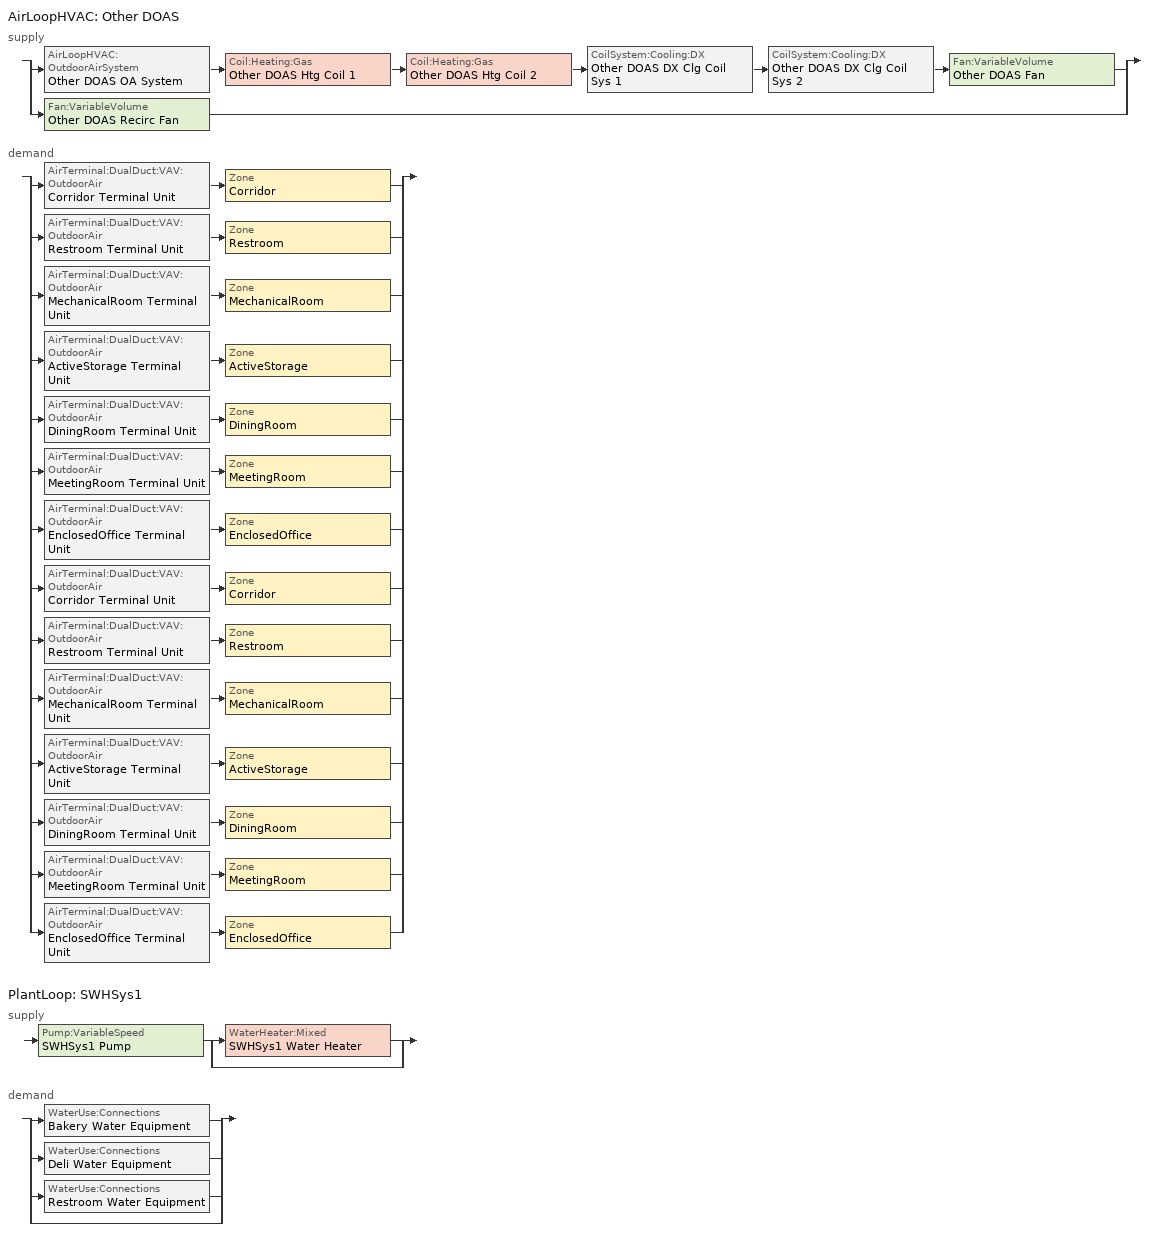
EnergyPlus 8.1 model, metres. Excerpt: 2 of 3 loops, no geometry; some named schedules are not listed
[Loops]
AirLoopHVAC 'Other DOAS'
 supply: split
  | AirLoopHVAC:OutdoorAirSystem 'Other DOAS OA System' > Coil:Heating:Gas 'Other DOAS Htg Coil 1' > Coil:Heating:Gas 'Other DOAS Htg Coil 2' > CoilSystem:Cooling:DX 'Other DOAS DX Clg Coil Sys 1' > CoilSystem:Cooling:DX 'Other DOAS DX Clg Coil Sys 2' > Fan:VariableVolume 'Other DOAS Fan'
  | Fan:VariableVolume 'Other DOAS Recirc Fan'
 demand: split
  | AirTerminal:DualDuct:VAV:OutdoorAir 'Corridor Terminal Unit' > Zone 'Corridor'
  | AirTerminal:DualDuct:VAV:OutdoorAir 'Restroom Terminal Unit' > Zone 'Restroom'
  | AirTerminal:DualDuct:VAV:OutdoorAir 'MechanicalRoom Terminal Unit' > Zone 'MechanicalRoom'
  | AirTerminal:DualDuct:VAV:OutdoorAir 'ActiveStorage Terminal Unit' > Zone 'ActiveStorage'
  | AirTerminal:DualDuct:VAV:OutdoorAir 'DiningRoom Terminal Unit' > Zone 'DiningRoom'
  | AirTerminal:DualDuct:VAV:OutdoorAir 'MeetingRoom Terminal Unit' > Zone 'MeetingRoom'
  | AirTerminal:DualDuct:VAV:OutdoorAir 'EnclosedOffice Terminal Unit' > Zone 'EnclosedOffice'
  | AirTerminal:DualDuct:VAV:OutdoorAir 'Corridor Terminal Unit' > Zone 'Corridor'
  | AirTerminal:DualDuct:VAV:OutdoorAir 'Restroom Terminal Unit' > Zone 'Restroom'
  | AirTerminal:DualDuct:VAV:OutdoorAir 'MechanicalRoom Terminal Unit' > Zone 'MechanicalRoom'
  | AirTerminal:DualDuct:VAV:OutdoorAir 'ActiveStorage Terminal Unit' > Zone 'ActiveStorage'
  | AirTerminal:DualDuct:VAV:OutdoorAir 'DiningRoom Terminal Unit' > Zone 'DiningRoom'
  | AirTerminal:DualDuct:VAV:OutdoorAir 'MeetingRoom Terminal Unit' > Zone 'MeetingRoom'
  | AirTerminal:DualDuct:VAV:OutdoorAir 'EnclosedOffice Terminal Unit' > Zone 'EnclosedOffice'
PlantLoop 'SWHSys1'
 supply: Pump:VariableSpeed 'SWHSys1 Pump' > split
  | WaterHeater:Mixed 'SWHSys1 Water Heater'
  | bypass
 demand: split
  | WaterUse:Connections 'Bakery Water Equipment'
  | WaterUse:Connections 'Deli Water Equipment'
  | WaterUse:Connections 'Restroom Water Equipment'
  | bypass
[Sizing:Zone] Zone Cooling Design Supply Air Temperature Input Method=SupplyAirTemperature; Zone Cooling Design Supply Air Temperature {C}=14; Zone Heating Design Supply Air Temperature Input Method=SupplyAirTemperature; Zone Heating Design Supply Air Temperature {C}=40; Zone Cooling Design Supply Air Humidity Ratio {kgWater/kgDryAir}=0.0085; Zone Heating Design Supply Air Humidity Ratio {kgWater/kgDryAir}=0.008; Cooling Design Air Flow Method=DesignDay; Cooling Minimum Air Flow Fraction=0; Heating Design Air Flow Method=DesignDay; Heating Design Air Flow Rate {m3/s}=0
Name | Design Specification Outdoor Air Object
Corridor | SZ DSOA Corridor
Restroom | SZ DSOA Restroom
MechanicalRoom | SZ DSOA MechanicalRoom
ActiveStorage | SZ DSOA ActiveStorage
DiningRoom | SZ DSOA DiningRoom
MeetingRoom | SZ DSOA MeetingRoom
EnclosedOffice | SZ DSOA EnclosedOffice
[DesignSpecification:OutdoorAir] Outdoor Air Method=Sum; Outdoor Air Flow per Zone {m3/s}=0; Outdoor Air Flow Air Changes per Hour {1/hr}=0; Outdoor Air Flow Rate Fraction Schedule=Bldg_Occ_Sch
Name | Outdoor Air Flow per Person {m3/s-person} | Outdoor Air Flow per Zone Floor Area {m3/s-m2}
SZ DSOA Corridor | 0 | 0.00025
SZ DSOA Restroom | 0 | 0.0052
SZ DSOA MechanicalRoom | 0 | 0
SZ DSOA ActiveStorage | 0 | 0.00075
SZ DSOA DiningRoom; SZ DSOA MeetingRoom; SZ DSOA EnclosedOffice | 0.01 | 0
[ZoneControl:Thermostat] Control Type Schedule=Dual Zone Control Type Sched; Control Object Type 1=ThermostatSetpoint:DualSetpoint
Name | Zone or ZoneList | Control Name 1
Corridor Thermostat | Corridor | Corridor DualSPSched
Restroom Thermostat | Restroom | Restroom DualSPSched
MechanicalRoom Thermostat | MechanicalRoom | MechanicalRoom DualSPSched
ActiveStorage Thermostat | ActiveStorage | ActiveStorage DualSPSched
DiningRoom Thermostat | DiningRoom | DiningRoom DualSPSched
MeetingRoom Thermostat | MeetingRoom | MeetingRoom DualSPSched
EnclosedOffice Thermostat | EnclosedOffice | EnclosedOffice DualSPSched
[ThermostatSetpoint:DualSetpoint] Heating Setpoint Temperature Schedule=HtgSetP_Sch; Cooling Setpoint Temperature Schedule=ClgSetP_Sch
Corridor DualSPSched; Restroom DualSPSched; MechanicalRoom DualSPSched; ActiveStorage DualSPSched; DiningRoom DualSPSched; MeetingRoom DualSPSched; EnclosedOffice DualSPSched
[Zone equipment]
Corridor: Corridor Terminal Unit, Corridor Electric Heater
Restroom: Restroom Terminal Unit, Restroom Electric Heater
MechanicalRoom: MechanicalRoom Terminal Unit, MechanicalRoom Electric Heater
ActiveStorage: ActiveStorage Terminal Unit, ActiveStorage Electric Heater
DiningRoom: DiningRoom Terminal Unit, DiningRoom Electric Heater
MeetingRoom: MeetingRoom Terminal Unit, MeetingRoom Electric Heater
EnclosedOffice: EnclosedOffice Terminal Unit, EnclosedOffice Electric Heater
[WaterUse:Connections]
Name | Water Use Equipment Name 1
Bakery Water Equipment | Bakery Water Equipment
Deli Water Equipment | Deli Water Equipment
Restroom Water Equipment | Restroom Water Equipment
[WaterUse:Equipment] Flow Rate Fraction Schedule=BLDG_SWH_SCH
Name | Peak Flow Rate {m3/s} | Target Temperature Schedule | Hot Water Supply Temperature Schedule | Zone | Sensible Fraction Schedule | Latent Fraction Schedule
Bakery Water Equipment | 9.75778e-05 | Bakery Water Equipment Temp Sched | Bakery Water Equipment Hot Supply Temp Sched | Bakery | Bakery Water Equipment Sensible fract sched | Bakery Water Equipment Latent fract sched
Deli Water Equipment | 9.75778e-05 | Deli Water Equipment Temp Sched | Deli Water Equipment Hot Supply Temp Sched | Deli | Deli Water Equipment Sensible fract sched | Deli Water Equipment Latent fract sched
Restroom Water Equipment | 3.02844e-05 | Restroom Water Equipment Temp Sched | Restroom Water Equipment Hot Supply Temp Sched | Restroom | Restroom Water Equipment Sensible fract sched | Restroom Water Equipment Latent fract sched
[PlantLoop]
SWHSys1: Fluid Type=Water; Plant Equipment Operation Scheme=SWHSys1 Loop Operation Scheme List; Maximum Loop Temperature {C}=60; Minimum Loop Temperature {C}=10; Maximum Loop Flow Rate {m3/s}=AUTOSIZE; Minimum Loop Flow Rate {m3/s}=0; Plant Loop Volume {m3}=AUTOSIZE; Load Distribution Scheme=Optimal
[Sizing:Plant]
SWHSys1: Loop Type=Heating; Design Loop Exit Temperature {C}=60; Loop Design Temperature Difference {deltaC}=5
[SetpointManager:Scheduled] Control Variable=Temperature
Name | Schedule | Setpoint Node or NodeList
SWHSys1 Loop Setpoint Manager | SWHSys1-Loop-Temp-Schedule | SWHSys1 Supply Outlet Node
Other DOAS Recirc SAT Setpoint | DOAS SAT Sch | Other DOAS Recirc Supply Equipment Outlet Node
[PlantEquipmentOperationSchemes]
SWHSys1 Loop Operation Scheme List: Control Scheme Object Type 1=PlantEquipmentOperation:HeatingLoad; Control Scheme Name 1=SWHSys1 Operation Scheme; Control Scheme Schedule Name 1=PlantOnSched
[PlantEquipmentOperation:HeatingLoad]
SWHSys1 Operation Scheme: Load Range Lower Limit 1 {W}=0; Load Range Upper Limit 1 {W}=1000000000000000; Range Equipment List Name 1=SWHSys1 Equipment List
[PlantEquipmentList]
SWHSys1 Equipment List: WaterHeater:Mixed, SWHSys1 Water Heater
[Pump:VariableSpeed]
SWHSys1 Pump: Rated Flow Rate {m3/s}=AUTOSIZE; Rated Pump Head {Pa}=0.1; Rated Power Consumption {W}=AUTOSIZE; Motor Efficiency=1; Fraction of Motor Inefficiencies to Fluid Stream=0; Coefficient 1 of the Part Load Performance Curve=0; Coefficient 2 of the Part Load Performance Curve=1; Coefficient 3 of the Part Load Performance Curve=0; Coefficient 4 of the Part Load Performance Curve=0; Minimum Flow Rate {m3/s}=0; Pump Control Type=Intermittent
[WaterHeater:Mixed]
SWHSys1 Water Heater: Tank Volume {m3}=0.94635; Setpoint Temperature Schedule=SWHSys1 Water Heater Setpoint Temperature Schedule Name; Deadband Temperature Difference {deltaC}=2; Maximum Temperature Limit {C}=82.2222; Heater Control Type=Cycle; Heater Maximum Capacity {W}=845000; Heater Fuel Type=NATURALGAS; Heater Thermal Efficiency=0.8; Off Cycle Parasitic Fuel Consumption Rate {W}=20; Off Cycle Parasitic Fuel Type=NATURALGAS; Off Cycle Parasitic Heat Fraction to Tank=0.8; On Cycle Parasitic Fuel Type=NATURALGAS; Ambient Temperature Indicator=SCHEDULE; Ambient Temperature Schedule=SWHSys1 Water Heater Ambient Temperature Schedule Name; Off Cycle Loss Coefficient to Ambient Temperature {W/K}=6; On Cycle Loss Coefficient to Ambient Temperature {W/K}=6; Use Side Effectiveness=1; Source Side Effectiveness=1; Use Side Design Flow Rate {m3/s}=AUTOSIZE; Source Side Design Flow Rate {m3/s}=AUTOSIZE; Indirect Water Heating Recovery Time {hr}=1.5
[Refrigeration:WalkIn] Availability Schedule=Always_On; Rated Circulation Fan Power {W}=0; Lighting Schedule=HVACOperationSchd; Temperature Termination Defrost Fraction to Ice=0.7; Restocking Schedule=Always_Off; Zone Name 1=ActiveStorage; Glass Reach In Door U Value Facing Zone 1 {W/m2-K}=2.27; Height of Stocking Doors Facing Zone 1 {m}=2.1; Stocking Door Opening Protection Type Facing Zone 1=StripCurtain
Name | Rated Coil Cooling Capacity {W} | Operating Temperature {C} | Rated Cooling Source Temperature {C} | Rated Total Heating Power {W} | Heating Power Schedule | Rated Cooling Coil Fan Power {W} | Rated Total Lighting Power {W} | Defrost Type | Defrost Control Type | Defrost Schedule | Defrost Drip-Down Schedule | Defrost Power {W} | Insulated Floor Surface Area {m2} | Insulated Floor U-Value {W/m2-K} | Total Insulated Surface Area Facing Zone 1 {m2} | Insulated Surface U-Value Facing Zone 1 {W/m2-K} | Area of Glass Reach In Doors Facing Zone 1 {m2} | Height of Glass Reach In Doors Facing Zone 1 {m} | Area of Stocking Doors Facing Zone 1 {m2} | Stocking Door U Value Facing Zone 1 {W/m2-K} | Stocking Door Opening Schedule Name Facing Zone 1 | Glass Reach In Door Opening Schedule Name Facing Zone 1
A05 Grocery Freezer | 8826 | -26.1 | -31.7 | 242 | Always_Off | 825 | 77.625 | Electric | TemperatureTermination | A05 Defrost Sch | A05 Drip-Down Sch | 7750 | 48.1 | 0.2 | 138.5 | 0.14 | 0 | 0 | 3.3 | 0.18 | Walk-In Door Sch
C10 Dairy Cooler | 12626 | -3.9 | 1.7 | 0 |  | 570 | 99.4133 | OffCycle | TimeSchedule | C10 Defrost Sch | C10 Drip-Down Sch | 0 | 61.6 | 2.27 | 165.1 | 0.23 | 19 | 1.8 | 3.3 | 0.23 | Walk-In Door Sch | Always_Off
C11 Beer Cooler | 10460 | -3.9 | 1.7 | 0 |  | 342 | 71.5891 | OffCycle | TimeSchedule | C11 Defrost Sch | C11 Drip-Down Sch | 0 | 44.3 | 2.27 | 139.6 | 0.23 | 17.6 | 1.8 | 3.3 | 0.23 | Always_Off | Always_Off
D11 Meat Cooler | 7284 | -3.9 | 1.7 | 0 |  | 550 | 60.9 | Electric | TemperatureTermination | D11 Defrost Sch | D11 Drip-Down Sch | 5350 | 37.7 | 2.27 | 116.2 | 0.23 | 0 | 0 | 3.3 | 0.23 | Walk-In Door Sch
D13 Bloom Box | 2026 | -3.9 | 1.7 | 0 |  | 118 | 10.0005 | Electric | TemperatureTermination | D13 Defrost Sch | D13 Drip-Down Sch | 1800 | 6.2 | 2.27 | 36.6 | 0.23 | 0 | 0 | 3.3 | 0.23 | Walk-In Door Sch
D15 Produce Cooler | 7071 | -3.9 | 1.7 | 0 |  | 285 | 60.3325 | OffCycle | TimeSchedule | D15 Defrost Sch | D15 Drip-Down Sch | 0 | 37.3 | 2.27 | 112.1 | 0.23 | 0 | 0 | 6.5 | 0.23 | Walk-In Door Sch
D16 Fish Cooler | 2158 | -3.9 | 1.7 | 0 |  | 118 | 11.025 | Electric | TemperatureTermination | D16 Defrost Sch | D16 Drip-Down Sch | 1800 | 6.9 | 2.27 | 38.7 | 0.23 | 0 | 0 | 3.3 | 0.23 | Walk-In Door Sch
[AirTerminal:DualDuct:VAV:OutdoorAir] Availability Schedule=Always_On; Maximum Terminal Air Flow Rate {m3/s}=AutoSize; Per Person Ventilation Rate Mode=DesignOccupancy
Name | Design Specification Outdoor Air Object
Corridor Terminal Unit | SZ DSOA Corridor
Restroom Terminal Unit | SZ DSOA Restroom
MechanicalRoom Terminal Unit | SZ DSOA MechanicalRoom
ActiveStorage Terminal Unit | SZ DSOA ActiveStorage
DiningRoom Terminal Unit | SZ DSOA DiningRoom
MeetingRoom Terminal Unit | SZ DSOA MeetingRoom
EnclosedOffice Terminal Unit | SZ DSOA EnclosedOffice
[ZoneHVAC:Baseboard:Convective:Electric] Availability Schedule=Always_On; Nominal Capacity {W}=AutoSize; Efficiency=1
Corridor Electric Heater; Restroom Electric Heater; MechanicalRoom Electric Heater; ActiveStorage Electric Heater; DiningRoom Electric Heater; MeetingRoom Electric Heater; EnclosedOffice Electric Heater
[AirLoopHVAC]
Other DOAS: Design Supply Air Flow Rate {m3/s}=AutoSize
[SetpointManager:MixedAir] Control Variable=Temperature
Name | Setpoint Node or NodeList
Other DOAS Htg Coil 1 SAT Mgr | Other DOAS Htg Coil 2 Inlet Node
Other DOAS Htg Coil 2 SAT Mgr | Other DOAS Clg Coil 1 Inlet Node
Other DOAS Clg Coil 1 SAT Mgr | Other DOAS Clg Coil 2 Inlet Node
Other DOAS Heat Recovery Mixed Air Temp Mgr | Other DOAS OA Mixer Outdoor Air Stream Node
[Sizing:System]
Other DOAS: Type of Load to Size On=VentilationRequirement; Design Outdoor Air Flow Rate {m3/s}=AutoSize; Minimum System Air Flow Ratio=1; Preheat Design Temperature {C}=7; Preheat Design Humidity Ratio {kgWater/kgDryAir}=0.008; Precool Design Temperature {C}=12.8; Precool Design Humidity Ratio {kgWater/kgDryAir}=0.008; Central Cooling Design Supply Air Temperature {C}=12.8; Central Heating Design Supply Air Temperature {C}=40; Sizing Option=NonCoincident; 100% Outdoor Air in Cooling=Yes; 100% Outdoor Air in Heating=Yes; Central Cooling Design Supply Air Humidity Ratio {kgWater/kgDryAir}=0.0085; Central Heating Design Supply Air Humidity Ratio {kgWater/kgDryAir}=0.008; Cooling Design Air Flow Method=DesignDay; Cooling Design Air Flow Rate {m3/s}=0; Heating Design Air Flow Method=DesignDay; Heating Design Air Flow Rate {m3/s}=0; System Outdoor Air Method=ZoneSum; Zone Maximum Outdoor Air Fraction=1
[HeatExchanger:AirToAir:SensibleAndLatent]
Other DOAS OA Heat Recovery: Availability Schedule=Always_On; Nominal Supply Air Flow Rate {m3/s}=AutoSize; Sensible Effectiveness at 100% Heating Air Flow=0.826; Latent Effectiveness at 100% Heating Air Flow=0.761; Sensible Effectiveness at 75% Heating Air Flow=0.826; Latent Effectiveness at 75% Heating Air Flow=0.761; Sensible Effectiveness at 100% Cooling Air Flow=0.826; Latent Effectiveness at 100% Cooling Air Flow=0.761; Sensible Effectiveness at 75% Cooling Air Flow=0.826; Latent Effectiveness at 75% Cooling Air Flow=0.761; Nominal Electric Power {W}=0; Supply Air Outlet Temperature Control=Yes; Heat Exchanger Type=Rotary; Frost Control Type=ExhaustOnly; Threshold Temperature {C}=-23.3; Initial Defrost Time Fraction=0.167; Rate of Defrost Time Fraction Increase {1/K}=0.024; Economizer Lockout=Yes
[Controller:OutdoorAir]
Other DOAS OA Controller: Minimum Outdoor Air Flow Rate {m3/s}=AutoSize; Maximum Outdoor Air Flow Rate {m3/s}=AutoSize; Economizer Control Type=NoEconomizer; Economizer Control Action Type=ModulateFlow; Lockout Type=NoLockout; Minimum Limit Type=FixedMinimum; Minimum Outdoor Air Schedule=MinOA_MotorizedDamper_Sched; Minimum Fraction of Outdoor Air Schedule=Always_On; High Humidity Control=No; Heat Recovery Bypass Control Type=BypassWhenOAFlowGreaterThanMinimum
[Coil:Heating:Gas] Availability Schedule=Always_On; Gas Burner Efficiency=0.8; Nominal Capacity {W}=AutoSize
Other DOAS Htg Coil 1; Other DOAS Htg Coil 2
[CoilSystem:Cooling:DX] Availability Schedule=Always_On
Name | Cooling Coil
Other DOAS DX Clg Coil Sys 1 | Other DOAS Clg Coil 1
Other DOAS DX Clg Coil Sys 2 | Other DOAS Clg Coil 2
[Coil:Cooling:DX:TwoSpeed] Availability Schedule=Always_On; High Speed Gross Rated Total Cooling Capacity {W}=AutoSize; High Speed Rated Sensible Heat Ratio=AutoSize; High Speed Gross Rated Cooling COP {W/W}=4.7; High Speed Rated Air Flow Rate {m3/s}=AutoSize; Total Cooling Capacity Function of Temperature Curve=Clg-Cap-fT; Total Cooling Capacity Function of Flow Fraction Curve=Clg-Cap-fFF; Energy Input Ratio Function of Temperature Curve=Clg-EIR-fT; Energy Input Ratio Function of Flow Fraction Curve=Clg-EIR-fFF; Part Load Fraction Correlation Curve=Clg-PLF-fPLR; Low Speed Gross Rated Total Cooling Capacity {W}=AutoSize; Low Speed Gross Rated Sensible Heat Ratio=AutoSize; Low Speed Gross Rated Cooling COP {W/W}=3; Low Speed Rated Air Flow Rate {m3/s}=AutoSize; Low Speed Total Cooling Capacity Function of Temperature Curve=Clg-Cap-fT; Low Speed Energy Input Ratio Function of Temperature Curve=Clg-EIR-fT; Condenser Type=AirCooled; Basin Heater Capacity {W/K}=10; Basin Heater Setpoint Temperature {C}=2
Other DOAS Clg Coil 1; Other DOAS Clg Coil 2
[Fan:VariableVolume] Fan Total Efficiency=0.6; Pressure Rise {Pa}=1250; Maximum Flow Rate {m3/s}=AutoSize; Fan Power Minimum Flow Rate Input Method=Fraction; Fan Power Minimum Flow Fraction=0.6; Motor In Airstream Fraction=1; Fan Power Coefficient 1=0.0407599; Fan Power Coefficient 2=0.088045; Fan Power Coefficient 3=-0.0729261; Fan Power Coefficient 4=0.94374; Fan Power Coefficient 5=0
Name | Availability Schedule | Motor Efficiency
Other DOAS Fan | HVACOperationSchd | 0.93
Other DOAS Recirc Fan | Always Off | 0.9
[Schedule:Compact]
ALWAYS_ON; PlantOnSched: Through: 12/31, For: AllDays, Until: 24:00, 1
ALWAYS_OFF; Always Off: Through: 12/31, For: AllDays, Until: 24:00, 0
HVACOperationSchd: Through: 12/31, For: Weekdays SummerDesignDay, Until: 06:00, 0, Until: 22:00, 1, Until: 24:00, 0, For: Saturday WinterDesignDay, Until: 06:00, 0, Until: 22:00, 1, Until: 24:00, 0, For: Sunday Holidays AllOtherDays, Until: 06:00, 0, Until: 22:00, 1, Until: 24:00, 0
BLDG_SWH_SCH: Through: 12/31, For: Weekdays SummerDesignDay, Until: 01:00, 0.04, Until: 03:00, 0.05, Until: 07:00, 0.04, Until: 08:00, 0.15, Until: 09:00, 0.23, Until: 10:00, 0.32, Until: 11:00, 0.41, Until: 12:00, 0.57, Until: 13:00, 0.62, Until: 14:00, 0.61, Until: 15:00, 0.5, Until: 16:00, 0.45, Until: 17:00, 0.46, Until: 18:00, 0.47, Until: 19:00, 0.42, Until: 20:00, 0.34, Until: 21:00, 0.33, Until: 22:00, 0.23, Until: 23:00, 0.13, Until: 24:00, 0.08, For: Saturday WinterDesignDay, Until: 01:00, 0.11, Until: 02:00, 0.1, Until: 03:00, 0.08, Until: 06:00, 0.06, Until: 07:00, 0.07, Until: 08:00, 0.2, Until: 09:00, 0.24, Until: 10:00, 0.27, Until: 11:00, 0.42, Until: 12:00, 0.54, Until: 13:00, 0.59, Until: 14:00, 0.6, Until: 15:00, 0.49, Until: 16:00, 0.48, Until: 17:00, 0.47, Until: 18:00, 0.46, Until: 19:00, 0.44, Until: 20:00, 0.36, Until: 21:00, 0.29, Until: 22:00, 0.22, Until: 23:00, 0.16, Until: 24:00, 0.13, For: Sunday Holidays AllOtherDays, Until: 03:00, 0.07, Until: 06:00, 0.06, Until: 07:00, 0.07, Until: 08:00, 0.1, Until: 09:00, 0.12, Until: 10:00, 0.14, Until: 11:00, 0.29, Until: 12:00, 0.31, Until: 14:00, 0.36, Until: 15:00, 0.34, Until: 16:00, 0.35, Until: 17:00, 0.37, Until: 18:00, 0.34, Until: 19:00, 0.25, Until: 20:00, 0.27, Until: 21:00, 0.21, Until: 22:00, 0.16, Until: 23:00, 0.1, Until: 24:00, 0.06
MinOA_MotorizedDamper_Sched: Through: 12/31, For: Weekdays SummerDesignDay, Until: 06:00, 0, Until: 22:00, 1, Until: 24:00, 0, For: Saturday, Until: 06:00, 0, Until: 22:00, 1, Until: 24:00, 0, For: WinterDesignDay, Until: 24:00, 1, For: Sunday Holidays AllOtherDays, Until: 06:00, 0, Until: 22:00, 1, Until: 24:00, 0
Dual Zone Control Type Sched: Through: 12/31, For: AllDays, Until: 24:00, 4
Bakery Water Equipment Latent fract sched; Deli Water Equipment Latent fract sched; Restroom Water Equipment Latent fract sched: Through: 12/31, For: AllDays, Until: 24:00, 0.05
Bakery Water Equipment Sensible fract sched; Deli Water Equipment Sensible fract sched; Restroom Water Equipment Sensible fract sched: Through: 12/31, For: AllDays, Until: 24:00, 0.2
Bakery Water Equipment Temp Sched; Deli Water Equipment Temp Sched: Through: 12/31, For: AllDays, Until: 24:00, 43.3
Bakery Water Equipment Hot Supply Temp Sched; Deli Water Equipment Hot Supply Temp Sched; Restroom Water Equipment Hot Supply Temp Sched: Through: 12/31, For: AllDays, Until: 24:00, 55
Restroom Water Equipment Temp Sched: Through: 12/31, For: AllDays, Until: 24:00, 40
SWHSys1-Loop-Temp-Schedule; SWHSys1 Water Heater Setpoint Temperature Schedule Name: Through: 12/31, For: AllDays, Until: 24:00, 60
SWHSys1 Water Heater Ambient Temperature Schedule Name: Through: 12/31, For: AllDays, Until: 24:00, 22
A05 Defrost Sch: Through: 12/31, For: AllDays, Until: 09:00, 0, Until: 09:45, 1, Until: 21:00, 0, Until: 21:45, 1, Until: 24:00, 0
A05 Drip-Down Sch: Through: 12/31, For: AllDays, Until: 09:00, 0, Until: 09:50, 1, Until: 21:00, 0, Until: 21:50, 1, Until: 24:00, 0
C10 Defrost Sch; C10 Drip-Down Sch; D13 Defrost Sch; D13 Drip-Down Sch: Through: 12/31, For: AllDays, Until: 01:00, 1, Until: 12:00, 0, Until: 13:00, 1, Until: 24:00, 0
C11 Defrost Sch; C11 Drip-Down Sch: Through: 12/31, For: AllDays, Until: 02:00, 1, Until: 13:00, 0, Until: 14:00, 1, Until: 24:00, 0
D11 Defrost Sch; D11 Drip-Down Sch: Through: 12/31, For: AllDays, Until: 10:00, 0, Until: 10:25, 1, Until: 22:00, 0, Until: 22:45, 1, Until: 24:00, 0
D15 Defrost Sch; D15 Drip-Down Sch: Through: 12/31, For: AllDays, Until: 02:00, 0, Until: 03:00, 1, Until: 14:00, 0, Until: 15:00, 1, Until: 24:00, 0
D16 Defrost Sch; D16 Drip-Down Sch: Through: 12/31, For: AllDays, Until: 10:30, 0, Until: 10:50, 1, Until: 22:30, 0, Until: 22:50, 1, Until: 24:00, 0
Walk-In Door Sch: Through: 12/31, For: AllDays, Until: 6:00, 0, Until: 22:00, 0.0625, Until: 24:00, 0
DOAS SAT Sch: Through: 12/31, For: AllDays, Until: 24:00, 12.8
[Curve:Biquadratic] Minimum Value of x {BasedOnField A2}=17; Maximum Value of x {BasedOnField A2}=22; Minimum Value of y {BasedOnField A3}=13; Maximum Value of y {BasedOnField A3}=46
Name | Coefficient1 Constant | Coefficient2 x | Coefficient3 x**2 | Coefficient4 y | Coefficient5 y**2 | Coefficient6 x*y
Clg-Cap-fT | 0.42415 | 0.04426 | -0.00042 | 0.00333 | -8e-005 | -0.00021
Clg-EIR-fT | 1.23649 | -0.02431 | 0.00057 | -0.01434 | 0.00063 | -0.00038
[Curve:Quadratic]
Name | Coefficient1 Constant | Coefficient2 x | Coefficient3 x**2 | Minimum Value of x {BasedOnField A2} | Maximum Value of x {BasedOnField A2}
Clg-Cap-fFF | 0.77136 | 0.34053 | -0.11088 | 0.75918 | 1.13877
Clg-EIR-fFF | 1.2055 | -0.32953 | 0.12308 | 0.75918 | 1.13877
Clg-PLF-fPLR | 0.771 | 0.229 | 0 | 0 | 1
